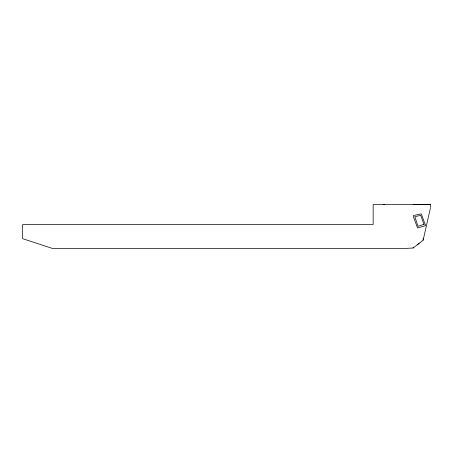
<?xml version="1.0" encoding="UTF-8"?>
<svg xmlns="http://www.w3.org/2000/svg" width="453" height="453" viewBox="0 0 453 453"><rect width="100%" height="100%" fill="white"/><g stroke="black" fill="none" stroke-linecap="round" stroke-linejoin="round"><path stroke-width="0.68" d="M430.35 207.582L430.35 204.518L373.159 204.518L373.159 224.512L22.65 224.512L22.65 238.674L52.644 248.51L403.153 248.51L413.153 248.018L423.153 240.152L430.35 208.357M417.156 244.897L419.144 243.278M430.35 204.518L413.153 204.518M383.159 204.518L384.489 204.53M423.153 238.465L423.153 240.152M413.153 247.117L413.153 248.018M423.94 224.343L418.023 226.302L414.818 216.653L420.735 215.379L423.94 224.343M425.412 225.152L424.931 225.826L417.553 227.967L413.295 216.426L413.396 215.52L421.318 213.867L425.412 225.152"/></g></svg>
